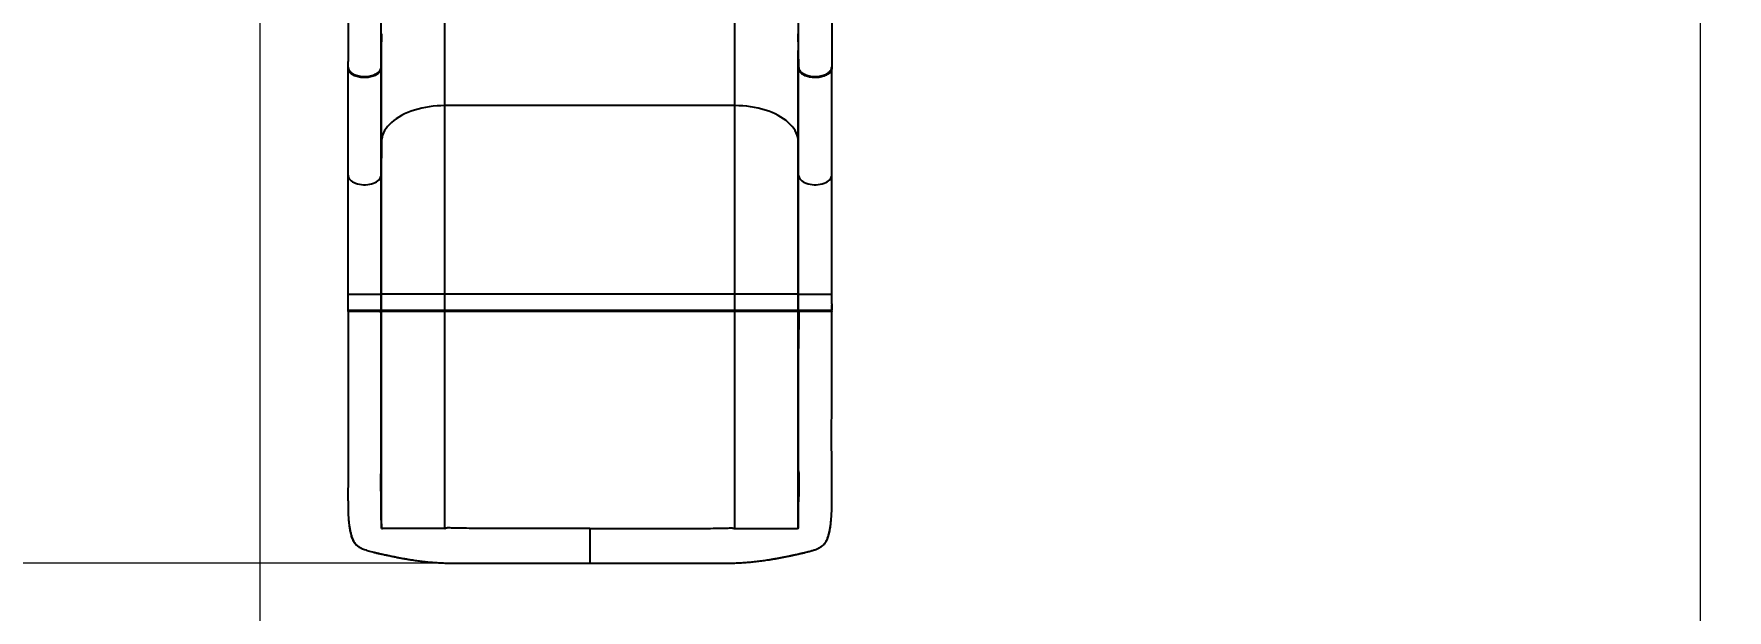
# Model space of a CAD drawing. Header units: millimetres. Extents: x -2996 to 3159, y -4250 to 2544.
# Drawn here: x -756 to 1698, y -1422 to -587 of the extents above; entities that cross this region are included whole.
import ezdxf

# ---------------------------------------------------------------- set-up
doc = ezdxf.new("R2010")
doc.units = ezdxf.units.MM
doc.linetypes.add('HIDDEN', pattern=[1.905, 1.27, -0.635])
for name, color, linetype in [('DIKOM_ОБЪЕКТ', 7, 'Continuous'), ('DIKOM_РАЗМЕР_ЗОНА', 7, 'Continuous'), ('DIKOM_РАЗМЕР_ОБЪЕКТА', 7, 'Continuous')]:
    doc.layers.add(name, color=color, linetype=linetype)
doc.styles.add('style1', font='arialbd.ttf', dxfattribs={"width": 0.8})
doc.dimstyles.new('1-50', dxfattribs={"dimtxt": 300, "dimasz": 200, "dimexe": 100, "dimexo": 0, "dimgap": 100, "dimtad": 1, "dimtoh": 1, "dimtxsty": 'style1', "dimcen": 200, "dimclrd": 7, "dimclre": 7, "dimclrt": 7, "dimadec": 1, "dimazin": 2, "dimtfac": 1, "dimtmove": 0, "dimatfit": 2, "dimfxl": 0, "dimlwd": 25, "dimlwe": 18, "dimarcsym": 0})

# ---------------------------------------------------------------- blocks, each defined once
blk = doc.blocks.new('A$C4cc95459')
for p, q in [((127.5, 821), (127.5, 726.8)), ((175.5, 719), (175.5, 821)), ((268, 663.1), (268, 818.4)), ((688, 663.1), (688, 818.4)), ((780.5, 719), (780.5, 821)), ((828.5, 821), (828.5, 726.8)), ((175.5, 719), (176.5, 767.1)), ((779.5, 767.1), (780.5, 719)), ((176, 610.7), (176, 743.2)), ((780, 610.7), (780, 743.2)), ((127.5, 719), (127.5, 726.8)), ((127.5, 717.5), (127.5, 725.2)), ((127.5, 562.2), (127.5, 717.5)), ((175.5, 720.5), (175.5, 717.5)), ((175.5, 562.2), (175.5, 717.5)), ((780.5, 717.5), (780.5, 720.5)), ((780.5, 562.2), (780.5, 717.5)), ((828.5, 726.8), (828.5, 719)), ((828.5, 725.2), (828.5, 717.5)), ((828.5, 717.5), (828.5, 717.2)), ((828.5, 562.2), (828.5, 717.5)), ((804.5, 703.7), (804.5, 704.4)), ((688, 663.1), (268, 663.1)), ((268, 390.1), (268, 663.1)), ((688, 390.1), (688, 663.1)), ((176, 610.7), (175.5, 562.2)), ((176, 390.1), (176, 610.7)), ((780.5, 562.2), (780, 610.7)), ((780, 390.1), (780, 610.7)), ((127.5, 390.1), (127.5, 562.2)), ((175.5, 390.1), (175.5, 562.2)), ((780.5, 390.1), (780.5, 562.2)), ((828.5, 390.1), (828.5, 562.2)), ((127.5, 390.1), (175.5, 390.1)), ((127.5, 376.1), (127.5, 390.1)), ((127.5, 366.5), (127.5, 376.1)), ((127.5, 374.1), (127.5, 374.2)), ((127.5, 364.7), (127.5, 374.1)), ((176, 390.1), (175.5, 390.1)), ((175.5, 366.5), (175.5, 390.1)), ((176, 366.5), (176, 390.1)), ((268, 390.1), (176, 390.1)), ((268, 366.5), (268, 390.1)), ((688, 390.1), (268, 390.1)), ((780, 390.1), (688, 390.1)), ((688, 366.5), (688, 390.1)), ((780.5, 390.1), (780, 390.1)), ((780, 366.5), (780, 390.1)), ((780.5, 390.1), (828.5, 390.1)), ((780.5, 366.5), (780.5, 390.1)), ((828.5, 376.1), (828.5, 390.1)), ((828.5, 376.1), (828.5, 366.5)), ((828.5, 374.1), (828.5, 374.2)), ((828.5, 364.7), (828.5, 374.1)), ((127.5, 365.6), (127.5, 364.7)), ((127.5, 364.7), (127.5, 350.9)), ((127.8, 365.4), (128.4, 366)), ((174.6, 366), (175.2, 365.4)), ((175, 366), (175.5, 366)), ((175.7, 365.4), (175.1, 366)), ((175.2, 365.4), (175.7, 365.4)), ((175.5, 366.5), (176, 366.5)), ((175.5, 366), (268, 366)), ((175.5, 153.8), (175.5, 364.7)), ((176, 364.7), (175.5, 364.7)), ((175.7, 365.4), (268, 365.4)), ((176, 366.5), (268, 366.5)), ((176, 50.2), (176, 364.7)), ((268, 364.7), (176, 364.7)), ((268, 366.5), (688, 366.5)), ((268, 366), (268, 366.5)), ((268, 366), (688, 366)), ((268, 365.4), (268, 366)), ((268, 365.4), (268, 364.7)), ((268, 365.4), (688, 365.4)), ((268, 50.2), (268, 364.7)), ((688, 364.7), (268, 364.7)), ((688, 366.5), (780, 366.5)), ((688, 366), (688, 366.5)), ((688, 366), (780.5, 366)), ((688, 365.4), (688, 366)), ((688, 365.4), (780.3, 365.4)), ((688, 365.4), (688, 364.7)), ((688, 50.2), (688, 364.7)), ((780, 364.7), (688, 364.7)), ((780, 366.5), (780.5, 366.5)), ((780, 50.2), (780, 364.7)), ((780.5, 364.7), (780, 364.7)), ((780.3, 365.4), (780.9, 366)), ((780.3, 365.4), (780.8, 365.4)), ((780.5, 153.8), (780.5, 364.7)), ((781.4, 366), (780.8, 365.4)), ((828.2, 365.4), (827.6, 366)), ((828.5, 364.7), (828.5, 367.1)), ((828.5, 350.9), (828.5, 364.7)), ((828.5, 350.1), (828.5, 350.9)), ((175.5, 139.5), (175.5, 153.8)), ((780.5, 139.5), (780.5, 153.8)), ((175.5, 134.2), (175.5, 139.5)), ((780.5, 134.2), (780.5, 139.5)), ((176, 50.2), (175.9, 50.7)), ((176, 50.2), (176, 50.2)), ((176, 50.2), (176, 50.2)), ((176, 50.2), (177.3, 50.2)), ((177.3, 50.2), (177.3, 50.2)), ((178.8, 50.2), (177.3, 50.2)), ((196.4, 50.2), (191.7, 50.2)), ((223.5, 50.2), (217.1, 50.2)), ((268, 50.2), (260.8, 50.2)), ((268, 50.2), (268.5, 50.2)), ((269.1, 50.2), (268.5, 50.2)), ((478, 50.2), (333.3, 50.2)), ((478, 50.2), (622.7, 50.2)), ((686.9, 50.2), (687.5, 50.2)), ((688, 50.2), (687.5, 50.2)), ((688, 50.2), (695.2, 50.2)), ((732.5, 50.2), (738.9, 50.2)), ((759.6, 50.2), (764.3, 50.2)), ((777.2, 50.2), (778.7, 50.2)), ((778.7, 50.2), (778.7, 50.2)), ((780, 50.2), (778.7, 50.2)), ((780, 50.2), (780.1, 50.7)), ((780, 50.2), (780, 50.2)), ((780, 50.2), (780, 50.2))]:
    blk.add_line(p, q)
at = {"flags": 128}
for points in [[(268, 663.1), (262.2, 663), (256.5, 662.7), (250.8, 662.2), (245.2, 661.5), (239.7, 660.5), (234.3, 659.4), (229, 658.1), (223.8, 656.6), (218.9, 655), (214.1, 653.1), (209.5, 651.1), (205.2, 648.9), (201.1, 646.6), (197.3, 644.1), (193.8, 641.5), (190.5, 638.8), (187.6, 635.9), (184.9, 633), (182.6, 630), (180.6, 626.9), (179, 623.7), (177.7, 620.5), (176.8, 617.2), (176.2, 614), (176, 610.7)], [(780, 610.7), (779.8, 614), (779.2, 617.2), (778.3, 620.5), (777, 623.7), (775.4, 626.9), (773.4, 630), (771.1, 633), (768.4, 635.9), (765.5, 638.8), (762.2, 641.5), (758.7, 644.1), (754.9, 646.6), (750.8, 648.9), (746.5, 651.1), (741.9, 653.1), (737.1, 655), (732.2, 656.6), (727, 658.1), (721.7, 659.4), (716.3, 660.5), (710.8, 661.5), (705.2, 662.2), (699.5, 662.7), (693.8, 663), (688, 663.1)], [(127.5, 562.2), (127.7, 560.4), (128.3, 558.7), (129.2, 557.1), (130.5, 555.5), (132.1, 554.1), (134, 552.7), (136.2, 551.6), (138.6, 550.5), (141.3, 549.7), (144.1, 549.1), (147, 548.6), (150, 548.4), (153, 548.4), (156, 548.6), (158.9, 549.1), (161.7, 549.7), (164.4, 550.5), (166.8, 551.6), (169, 552.7), (170.9, 554.1), (172.5, 555.5), (173.8, 557.1), (174.7, 558.7), (175.3, 560.4), (175.5, 562.2)], [(780.5, 562.2), (780.7, 560.4), (781.3, 558.7), (782.2, 557.1), (783.5, 555.5), (785.1, 554.1), (787, 552.7), (789.2, 551.6), (791.6, 550.5), (794.3, 549.7), (797.1, 549.1), (800, 548.6), (803, 548.4), (806, 548.4), (809, 548.6), (811.9, 549.1), (814.7, 549.7), (817.4, 550.5), (819.8, 551.6), (822, 552.7), (823.9, 554.1), (825.5, 555.5), (826.8, 557.1), (827.7, 558.7), (828.3, 560.4), (828.5, 562.2)], [(175.7, 67.9), (175.7, 74.1), (175.6, 81.2), (175.6, 88.9), (175.6, 97.3), (175.5, 106.1), (175.5, 115.2), (175.5, 124.6), (175.5, 134.2)], [(780.4, 88.8), (780.4, 88.9), (780.4, 97.3), (780.5, 106.1), (780.5, 115.2), (780.5, 124.6), (780.5, 134.2)], [(780.3, 67.9), (780.3, 74.1), (780.4, 81.2), (780.4, 88.8)], [(175.8, 56.8), (175.8, 59.9), (175.7, 63.6), (175.7, 67.9)], [(780.2, 56.8), (780.2, 59.9), (780.3, 63.6), (780.3, 67.9)]]:
    blk.add_lwpolyline(points, dxfattribs=at)
for centre, radius, start, end in [((128.3, 717.4), 0.753, 127.6571, 178.6952), ((827.7, 717.4), 0.753, 1.3084, 52.3393), ((789, 707.7), 1.44, 148.8789, 178.0694), ((798.1, 704.7), 2.8, 163.6873, 178.9584), ((810.9, 704.7), 2.8, 1.0416, 16.3127), ((175.5, 366.5), 0.5, 270.0365, 359.9635), ((780.5, 366.5), 0.5, 180.0424, 269.961), ((387.3, 58.6), 211.5, 180.4725, 182.1321), ((568.5, 58.6), 211.7, 357.8685, 359.527)]:
    blk.add_arc(centre, radius, start, end)
for points, knots in [([(127.5, 719), (127.6, 717.9), (127.8, 716.2), (129.1, 713.8), (130.8, 711.9), (133.1, 710), (136, 708.4), (139.3, 707), (143.1, 706), (147.2, 705.3), (151.2, 705.1), (154.9, 705.3), (158.5, 705.7), (162.1, 706.5), (165.5, 707.7), (168.6, 709.2), (171.2, 711), (173.3, 713), (174.6, 715.1), (175.4, 717.1), (175.5, 718.3), (175.5, 719)], [0, 0, 0, 0, 0.071265, 0.120518, 0.170999, 0.223926, 0.278387, 0.331313, 0.385774, 0.441932, 0.499934, 0.544978, 0.590956, 0.643881, 0.698343, 0.751269, 0.80573, 0.858657, 0.913118, 0.956153, 1, 1, 1, 1]), ([(175.5, 717.5), (175.5, 716.8), (175.4, 715.5), (174.6, 713.5), (173.2, 711.5), (171.2, 709.5), (168.6, 707.7), (165.5, 706.2), (162, 705), (158.4, 704.2), (154.9, 703.8), (151.5, 703.6), (147.9, 703.8), (144.2, 704.3), (140.5, 705.2), (137, 706.4), (134, 708), (131.5, 709.8), (129.6, 711.7), (128.3, 713.7), (127.6, 715.6), (127.5, 716.9), (127.5, 717.5)], [0, 0, 0, 0, 0.044268, 0.088535, 0.142221, 0.195908, 0.249594, 0.30328, 0.356967, 0.410653, 0.455326, 0.5, 0.544105, 0.597792, 0.651478, 0.705164, 0.75885, 0.812537, 0.866223, 0.913092, 0.959961, 1, 1, 1, 1]), ([(128.2, 715.7), (128.3, 715.3), (128.7, 714.2), (129.8, 712.4), (131.7, 710.4), (134.2, 708.6), (137.2, 707.1), (140.6, 705.9), (144.3, 705), (148, 704.5), (151.5, 704.4), (154.8, 704.5), (158.3, 705), (161.8, 705.7), (165.3, 706.9), (168.4, 708.4), (170.9, 710.1), (173, 712.1), (174.3, 714.2), (174.9, 715.6), (175, 716.3), (175, 716.3)], [0, 0, 0, 0, 0.036242, 0.088004, 0.147292, 0.20658, 0.26587, 0.325159, 0.384452, 0.443743, 0.492457, 0.541792, 0.591128, 0.65042, 0.709712, 0.769005, 0.828298, 0.887587, 0.946878, 0.995773, 1, 1, 1, 1]), ([(780.5, 719), (780.5, 718.3), (780.6, 717.1), (781.4, 715.1), (782.7, 713), (784.7, 711), (787.4, 709.2), (790.4, 707.7), (793.9, 706.5), (797.5, 705.7), (801.1, 705.3), (804.7, 705.1), (808.7, 705.3), (812.8, 706), (816.5, 707), (819.8, 708.3), (822.8, 709.9), (825.1, 711.8), (826.8, 713.8), (828.2, 716.1), (828.4, 717.9), (828.5, 719)], [0, 0, 0, 0, 0.043357, 0.087543, 0.140471, 0.194931, 0.247858, 0.302319, 0.355245, 0.409707, 0.454431, 0.500067, 0.55552, 0.612746, 0.665673, 0.720134, 0.77306, 0.827522, 0.876955, 0.92763, 1, 1, 1, 1]), ([(787.5, 707.7), (787.2, 707.9), (785.9, 708.7), (784.1, 710.1), (782.2, 712.2), (781, 714.4), (780.5, 716.2), (780.5, 717.2), (780.5, 717.5)], [0, 0, 0, 0, 0.0799, 0.287092, 0.500028, 0.715885, 0.938267, 1, 1, 1, 1]), ([(781.2, 715.8), (781.2, 715.5), (781.5, 714.5), (782.5, 712.8), (784.3, 710.8), (786.1, 709.4), (787.4, 708.6), (787.7, 708.4)], [0, 0, 0, 0, 0.0869979, 0.365179, 0.631857, 0.8985377, 1, 1, 1, 1]), ([(813.6, 705.5), (814.5, 705.7), (816.4, 706.2), (819.2, 707.3), (821.9, 708.7), (824.4, 710.5), (826.3, 712.6), (827.4, 714.3), (827.7, 715.3), (827.7, 715.6)], [0, 0, 0, 0, 0.129718, 0.259436, 0.424619, 0.589805, 0.770995, 0.939847, 1, 1, 1, 1]), ([(828.5, 717.2), (828.5, 716.9), (828.4, 716), (827.9, 714.2), (826.6, 711.9), (824.6, 709.8), (822.1, 708), (819.4, 706.6), (816.5, 705.5), (814.6, 705), (813.7, 704.7)], [0, 0, 0, 0, 0.04359, 0.187171, 0.334915, 0.491217, 0.631759, 0.776196, 0.887156, 1, 1, 1, 1]), ([(795.3, 704.7), (794.1, 705.1), (791.7, 705.7), (789.2, 706.8), (787.9, 707.5), (787.5, 707.7)], [0, 0, 0, 0, 0.414362, 0.840214, 1, 1, 1, 1]), ([(787.7, 708.4), (788.1, 708.2), (789.4, 707.5), (791.9, 706.4), (794.2, 705.8), (795.4, 705.5)], [0, 0, 0, 0, 0.159828, 0.574168, 1, 1, 1, 1]), ([(804.5, 703.7), (803.2, 703.7), (800.6, 703.8), (797.5, 704.3), (795.8, 704.6), (795.3, 704.7)], [0, 0, 0, 0, 0.414364, 0.840213, 1, 1, 1, 1]), ([(795.4, 705.5), (795.9, 705.4), (797.5, 705), (800.6, 704.5), (803.2, 704.5), (804.5, 704.4)], [0, 0, 0, 0, 0.159822, 0.574168, 1, 1, 1, 1]), ([(804.5, 704.4), (805, 704.4), (806.8, 704.5), (809.9, 704.7), (812.3, 705.2), (813.6, 705.5)], [0, 0, 0, 0, 0.159824, 0.574169, 1, 1, 1, 1]), ([(813.7, 704.7), (812.5, 704.5), (810, 704), (806.8, 703.7), (805, 703.7), (804.5, 703.7)], [0, 0, 0, 0, 0.414361, 0.84021, 1, 1, 1, 1]), ([(127.5, 366.4), (127.5, 366.3), (127.6, 366.1), (127.8, 366), (128, 366), (128.1, 366), (128.3, 366), (128.7, 366), (129.4, 366), (130.3, 366), (131.5, 366), (133.1, 366), (134.9, 366), (137, 366), (139.2, 366), (141.6, 366), (144.2, 366), (146.8, 366), (149.5, 366), (152.2, 366), (154.9, 366), (157.6, 366), (160.2, 366), (162.7, 366), (165, 366), (167.1, 366), (169.1, 366), (170.8, 366), (172.2, 366), (173.4, 366), (174.2, 366), (174.7, 366), (174.8, 366), (175, 366), (175.3, 366), (175.5, 366.3), (175.5, 366.4), (175.5, 366.5)], [0, 0, 0, 0, 0.0060058, 0.01274, 0.0192538, 0.029626, 0.0476623, 0.0804392, 0.1107542, 0.1421974, 0.1789941, 0.2156441, 0.2522594, 0.2890992, 0.3257432, 0.3622925, 0.3991527, 0.4358673, 0.4724538, 0.5091937, 0.545617, 0.5823771, 0.6191794, 0.6556653, 0.6924054, 0.7291947, 0.7656402, 0.802422, 0.8392203, 0.8757626, 0.9125492, 0.9427081, 0.9743212, 0.9853416, 0.9909546, 0.9964057, 1, 1, 1, 1]), ([(127.5, 366.5), (127.5, 366.5), (127.6, 366.5), (128.4, 366.5), (129.7, 366.5), (131.7, 366.5), (134.3, 366.5), (137.4, 366.5), (140.9, 366.5), (144.5, 366.5), (148.1, 366.5), (151.7, 366.5), (155.8, 366.5), (159.8, 366.5), (163.6, 366.5), (166.9, 366.5), (169.8, 366.5), (172.1, 366.5), (173.9, 366.5), (175.2, 366.5), (175.4, 366.5), (175.5, 366.5)], [0, 0, 0, 0, 0.043036, 0.086882, 0.139808, 0.19427, 0.247196, 0.301657, 0.354583, 0.409044, 0.454088, 0.500065, 0.55587, 0.613484, 0.66641, 0.720871, 0.773797, 0.828258, 0.878178, 0.929378, 1, 1, 1, 1]), ([(127.5, 364.7), (127.5, 364.8), (127.5, 365), (127.7, 365.3), (127.8, 365.3), (127.8, 365.4)], [0, 0, 0, 0, 0.499456, 0.929558, 1, 1, 1, 1]), ([(175.3, 364.7), (175.2, 364.7), (175.1, 364.7), (174.2, 364.7), (172.5, 364.7), (170.3, 364.7), (167.4, 364.7), (164.2, 364.7), (160.5, 364.7), (156.7, 364.7), (152.7, 364.7), (149.6, 364.7), (146.4, 364.7), (143.3, 364.7), (139.7, 364.7), (136.3, 364.6), (133.4, 364.6), (131, 364.6), (129.1, 364.6), (127.9, 364.6), (127.5, 364.6), (127.5, 364.7), (127.5, 364.7)], [0, 0, 0, 0, 0.016395, 0.073004, 0.128082, 0.184766, 0.239988, 0.296829, 0.352067, 0.408914, 0.462464, 0.517469, 0.538529, 0.593407, 0.649862, 0.704679, 0.761074, 0.815865, 0.872236, 0.927024, 0.983406, 1, 1, 1, 1]), ([(127.5, 356.3), (127.5, 355.7), (127.5, 354.5), (127.5, 352.4), (127.5, 350.8), (127.5, 350.1)], [0, 0, 0, 0, 0.300344, 0.645142, 1, 1, 1, 1]), ([(127.5, 350.1), (127.5, 342), (127.5, 328.4), (127.5, 304), (127.5, 282.3), (127.5, 263.6), (127.6, 234.2), (127.7, 199.4), (127.7, 161.9), (127.5, 143.1), (127.5, 132.3), (127.6, 125.2), (127.6, 120.9), (127.6, 119.3)], [0, 0, 0, 0, 0.104544, 0.177409, 0.316418, 0.385926, 0.420679, 0.698629, 0.837555, 0.907692, 0.942931, 0.978131, 1, 1, 1, 1]), ([(127.8, 365.4), (127.8, 365.4), (127.8, 365.4), (127.8, 365.3), (128.2, 365.3), (129.4, 365.3), (131.2, 365.3), (133.6, 365.3), (136.5, 365.4), (139.8, 365.4), (143.4, 365.4), (146.5, 365.4), (149.6, 365.4), (152.7, 365.4), (156.6, 365.4), (160.4, 365.4), (164, 365.4), (167.2, 365.4), (170, 365.4), (172.3, 365.4), (173.9, 365.4), (175, 365.4), (175.1, 365.4), (175.2, 365.4)], [0, 0, 0, 0, 0.000001, 0.015999, 0.069406, 0.122809, 0.176215, 0.229624, 0.283057, 0.336497, 0.39, 0.443507, 0.463754, 0.515931, 0.568111, 0.621985, 0.675859, 0.729717, 0.783572, 0.83728, 0.890983, 0.945492, 1, 1, 1, 1]), ([(175.5, 366.5), (175.5, 366.5), (175.5, 366.4), (175.4, 366.2), (175.3, 366.1), (175.2, 366), (175.1, 366), (175, 366), (175, 366)], [0, 0, 0, 0, 0.1963647, 0.3925766, 0.5889149, 0.7853056, 0.9816427, 1, 1, 1, 1]), ([(175.2, 365.4), (175.3, 365.3), (175.3, 365.2), (175.4, 365.1), (175.5, 364.9), (175.5, 364.7), (175.5, 364.7)], [0, 0, 0, 0, 0.249952, 0.499895, 0.749944, 1, 1, 1, 1]), ([(175.5, 311.1), (175.5, 318.1), (175.5, 335.9), (175.4, 353.8), (175.3, 364.7)], [0, 0, 0, 0, 0.392705, 1, 1, 1, 1]), ([(175.5, 364.7), (175.5, 364.7), (175.5, 364.7), (175.5, 364.7), (175.4, 364.7), (175.3, 364.7)], [0, 0, 0, 0, 0.00002, 0.045686, 1, 1, 1, 1]), ([(175.7, 365.4), (175.8, 365.3), (175.8, 365.2), (175.9, 365.1), (176, 364.9), (176, 364.7), (176, 364.7)], [0, 0, 0, 0, 0.249988, 0.499967, 0.750054, 1, 1, 1, 1]), ([(780.3, 365.4), (780.2, 365.3), (780.2, 365.2), (780.1, 365.1), (780, 364.9), (780, 364.7), (780, 364.7)], [0, 0, 0, 0, 0.250003, 0.499992, 0.750059, 1, 1, 1, 1]), ([(780.5, 366.4), (780.5, 366.4), (780.5, 366.3), (780.7, 366.1), (780.9, 366), (781, 366), (781.1, 366), (781.3, 366), (781.5, 366), (782, 366), (782.8, 366), (783.9, 366), (785.4, 366), (787.1, 366), (789.1, 366), (791.2, 366), (793.5, 366), (796, 366), (798.6, 366), (801.3, 366), (804, 366), (806.7, 366), (809.4, 366), (812.1, 366), (814.6, 366), (817, 366), (819.2, 366), (821.2, 366), (823, 366), (824.6, 366), (825.9, 366), (826.8, 366), (827.5, 366), (827.8, 366), (827.9, 366), (828.2, 366), (828.4, 366.2), (828.5, 366.4), (828.5, 366.5)], [0, 0, 0, 0, 0.002633, 0.007947, 0.012768, 0.017776, 0.025894, 0.040483, 0.070067, 0.098564, 0.126989, 0.163809, 0.200394, 0.236885, 0.273742, 0.310321, 0.346787, 0.38363, 0.420125, 0.456638, 0.493498, 0.530166, 0.566747, 0.603449, 0.639905, 0.676679, 0.713374, 0.749912, 0.786702, 0.823355, 0.859955, 0.896737, 0.927799, 0.960517, 0.977738, 0.987017, 0.993896, 1, 1, 1, 1]), ([(781, 366), (781, 366), (780.9, 366), (780.7, 366.1), (780.6, 366.2), (780.5, 366.3), (780.5, 366.5), (780.5, 366.5)], [0, 0, 0, 0, 0.151654, 0.351994, 0.560153, 0.776238, 1, 1, 1, 1]), ([(780.5, 366.5), (780.6, 366.5), (780.8, 366.5), (782.1, 366.5), (783.8, 366.5), (786.2, 366.5), (789.1, 366.5), (792.4, 366.5), (796.1, 366.5), (800.2, 366.5), (804.2, 366.5), (807.9, 366.5), (811.4, 366.5), (815, 366.5), (818.5, 366.5), (821.6, 366.5), (824.2, 366.5), (826.3, 366.5), (827.6, 366.5), (828.4, 366.5), (828.5, 366.5), (828.5, 366.5)], [0, 0, 0, 0, 0.070607, 0.120645, 0.171973, 0.2249, 0.279361, 0.332287, 0.386748, 0.442442, 0.499935, 0.544659, 0.590295, 0.643221, 0.697682, 0.750608, 0.805069, 0.857996, 0.912457, 0.955814, 1, 1, 1, 1]), ([(780.5, 364.7), (780.5, 364.7), (780.5, 364.9), (780.6, 365.1), (780.7, 365.2), (780.7, 365.3), (780.8, 365.4)], [0, 0, 0, 0, 0.250055, 0.500091, 0.750049, 1, 1, 1, 1]), ([(780.7, 364.7), (780.6, 353.8), (780.5, 335.9), (780.5, 318.1), (780.5, 311.1)], [0, 0, 0, 0, 0.607295, 1, 1, 1, 1]), ([(828.5, 364.7), (828.5, 364.6), (828.4, 364.6), (827.5, 364.6), (826, 364.6), (823.8, 364.6), (821, 364.6), (817.9, 364.7), (814.3, 364.7), (810.7, 364.7), (807.1, 364.7), (803.3, 364.7), (799.4, 364.7), (795.5, 364.7), (791.9, 364.7), (788.6, 364.7), (785.8, 364.7), (783.5, 364.7), (781.8, 364.7), (780.7, 364.7), (780.5, 364.7), (780.5, 364.7), (780.5, 364.7)], [0, 0, 0, 0, 0.046575, 0.094194, 0.1498, 0.207228, 0.259799, 0.313896, 0.366538, 0.420694, 0.463764, 0.515229, 0.568099, 0.621191, 0.675827, 0.728908, 0.783534, 0.836476, 0.890951, 0.944667, 0.999999, 1, 1, 1, 1]), ([(780.8, 365.4), (780.8, 365.4), (780.8, 365.4), (781, 365.4), (782.1, 365.4), (783.7, 365.4), (786, 365.4), (788.8, 365.4), (792, 365.4), (795.6, 365.4), (799.4, 365.4), (803.3, 365.4), (807, 365.4), (810.6, 365.4), (814.2, 365.4), (817.7, 365.4), (820.8, 365.3), (823.5, 365.3), (825.7, 365.3), (827.3, 365.3), (828.1, 365.3), (828.2, 365.4), (828.2, 365.4), (828.2, 365.4)], [0, 0, 0, 0, 0.001757, 0.055391, 0.109024, 0.162728, 0.216437, 0.270291, 0.324151, 0.378024, 0.431899, 0.48408, 0.536258, 0.57934, 0.632739, 0.686139, 0.739462, 0.792783, 0.849284, 0.905781, 0.95289, 0.999999, 1, 1, 1, 1]), ([(828.2, 365.4), (828.3, 365.3), (828.5, 365.1), (828.5, 364.8), (828.5, 364.7), (828.5, 364.7)], [0, 0, 0, 0, 0.4993547, 0.9295609, 1, 1, 1, 1]), ([(828.4, 121.5), (828.4, 122.4), (828.4, 125.9), (828.5, 132.2), (828.5, 143), (828.3, 161.9), (828.3, 199.4), (828.4, 234.2), (828.5, 263.6), (828.5, 282.3), (828.6, 309.1), (828.5, 333.5), (828.5, 347.1), (828.5, 350.1)], [0, 0, 0, 0, 0.0123018, 0.0475875, 0.0829101, 0.1542542, 0.2945381, 0.5752066, 0.6102997, 0.6804879, 0.8208561, 0.9612153, 1, 1, 1, 1]), ([(175.6, 88.8), (175.6, 89), (175.6, 90.8), (175.5, 94.7), (175.4, 100.1), (175.3, 105.3), (175.2, 110.1), (175.1, 114.4), (175, 118), (175, 121), (175, 123.4), (175.1, 126), (175.3, 129.2), (175.5, 132.2), (175.5, 133.7), (175.5, 134.2)], [0, 0, 0, 0, 0.016897, 0.159247, 0.289059, 0.405647, 0.508363, 0.596681, 0.670256, 0.728967, 0.773035, 0.810415, 0.885437, 0.962753, 1, 1, 1, 1]), ([(780.5, 134.1), (780.5, 133.7), (780.5, 132.1), (780.7, 129.2), (780.9, 126), (781, 123.4), (781, 121), (781, 118), (780.9, 114.4), (780.8, 110.1), (780.7, 105.3), (780.6, 100.1), (780.5, 94.7), (780.4, 90.8), (780.4, 89), (780.4, 88.8)], [0, 0, 0, 0, 0.036424, 0.113807, 0.188892, 0.226305, 0.27041, 0.329171, 0.402809, 0.491203, 0.594006, 0.710694, 0.840617, 0.983089, 1, 1, 1, 1]), ([(127.6, 120.2), (127.6, 119.2), (127.6, 116.6), (127.5, 112.6), (127.5, 108.3), (127.4, 104.4), (127.4, 100.4), (127.4, 96.2), (127.4, 92.6), (127.4, 90.6), (127.5, 89.9)], [0, 0, 0, 0, 0.091836, 0.233466, 0.360587, 0.476086, 0.604356, 0.750865, 0.91552, 1, 1, 1, 1]), ([(828.5, 81.3), (828.5, 81.5), (828.6, 82.5), (828.6, 84.6), (828.6, 87.6), (828.6, 91.2), (828.6, 95.1), (828.6, 99.8), (828.5, 105.1), (828.5, 110.9), (828.5, 116.4), (828.4, 119.9), (828.4, 121.4), (828.4, 121.5)], [0, 0, 0, 0, 0.035357, 0.117378, 0.206195, 0.302117, 0.403857, 0.505211, 0.638638, 0.770189, 0.90003, 0.996501, 1, 1, 1, 1]), ([(127.5, 89.9), (127.5, 87.6), (127.5, 82.5), (127.6, 75), (128, 67.3), (128.5, 60.9), (128.9, 57.4), (129.1, 56)], [0, 0, 0, 0, 0.174596, 0.395812, 0.623917, 0.852027, 1, 1, 1, 1]), ([(826.9, 56), (827, 57.2), (827.5, 60.7), (828, 67.1), (828.4, 74.2), (828.4, 79.2), (828.5, 81.3)], [0, 0, 0, 0, 0.175346, 0.478569, 0.781785, 1, 1, 1, 1]), ([(129, 56.2), (129, 56.2), (129.2, 54.9), (129.5, 52.6), (130, 49.1), (130.6, 45.7), (131.4, 42.4), (132.3, 39.2), (133.3, 36.2), (134.6, 33.4), (136, 30.9), (137.6, 28.7), (139.3, 26.8), (141.2, 25.2), (142.5, 24.3), (143, 24)], [0, 0, 0, 0, 0.002738, 0.074865, 0.154589, 0.237344, 0.323377, 0.412605, 0.504506, 0.597854, 0.690162, 0.770009, 0.854211, 0.939319, 1, 1, 1, 1]), ([(129.1, 56), (129.2, 55.2), (129.6, 52.1), (130.4, 47.4), (131.7, 42.1), (133.1, 37.5), (134.6, 33.7), (136.4, 30.5), (138.3, 28), (140.6, 25.7), (143.3, 23.6), (145.6, 22.4), (146.9, 21.8)], [0, 0, 0, 0, 0.042835, 0.158773, 0.271537, 0.384857, 0.498036, 0.594126, 0.690219, 0.787387, 0.884556, 1, 1, 1, 1]), ([(191.7, 50.2), (189.8, 50.2), (186.1, 50.2), (181.7, 50.2), (179.8, 50.2), (178.8, 50.2)], [0, 0, 0, 0, 0.333333, 0.666666, 1, 1, 1, 1]), ([(217.1, 50.2), (214.5, 50.2), (209.5, 50.2), (202.5, 50.2), (198.5, 50.2), (196.4, 50.2)], [0, 0, 0, 0, 0.333333, 0.666666, 1, 1, 1, 1]), ([(247.3, 50.2), (244.5, 50.2), (239, 50.2), (231, 50.2), (226, 50.2), (223.5, 50.2)], [0, 0, 0, 0, 0.333332, 0.666668, 1, 1, 1, 1]), ([(260.8, 50.2), (260.3, 50.2), (259.1, 50.2), (257, 50.2), (254.4, 50.2), (251.8, 50.2), (249.4, 50.2), (247.9, 50.2), (247.3, 50.2)], [0, 0, 0, 0, 0.107582, 0.263994, 0.469268, 0.678876, 0.849592, 1, 1, 1, 1]), ([(333.3, 50.2), (325.9, 50.3), (308, 50.6), (287.4, 50.5), (273.8, 51.2), (270.4, 51), (269.5, 50.7), (269.2, 50.5), (269.1, 50.4), (269.1, 50.2), (269.1, 50.2)], [0, 0, 0, 0, 0.344556, 0.831608, 0.953449, 0.979904, 0.991803, 0.994504, 0.99662, 1, 1, 1, 1]), ([(478, 50.2), (478, 47.4), (478, 43.2), (478, 37.7), (478, 32.3), (478, 27.2), (478, 22.3), (478, 17.8), (478, 13.7), (478, 10.1), (478, 7), (478, 4.4), (478, 2.4), (478, 1.2), (478, 0.3), (478, 0.2), (478, 0.2)], [0, 0, 0, 0, 0.1058117, 0.1603024, 0.2147923, 0.3206052, 0.3750965, 0.4295872, 0.5353632, 0.589833, 0.6443028, 0.7500909, 0.8045676, 0.8590446, 0.9290896, 1, 1, 1, 1]), ([(622.7, 50.2), (630.1, 50.3), (648, 50.6), (668.6, 50.5), (682.2, 51.2), (685.6, 51), (686.5, 50.7), (686.8, 50.5), (686.9, 50.4), (686.9, 50.2), (686.9, 50.2)], [0, 0, 0, 0, 0.344555, 0.831608, 0.953449, 0.979904, 0.991803, 0.994504, 0.99662, 1, 1, 1, 1]), ([(695.2, 50.2), (695.7, 50.2), (696.9, 50.2), (699, 50.2), (701.6, 50.2), (704.2, 50.2), (706.6, 50.2), (708.1, 50.2), (708.7, 50.2)], [0, 0, 0, 0, 0.107584, 0.263996, 0.46927, 0.678878, 0.849594, 1, 1, 1, 1]), ([(708.7, 50.2), (711.5, 50.2), (717, 50.2), (725, 50.2), (730, 50.2), (732.5, 50.2)], [0, 0, 0, 0, 0.333334, 0.666667, 1, 1, 1, 1]), ([(738.9, 50.2), (741.5, 50.2), (746.5, 50.2), (753.5, 50.2), (757.5, 50.2), (759.6, 50.2)], [0, 0, 0, 0, 0.333333, 0.666667, 1, 1, 1, 1]), ([(764.3, 50.2), (766.2, 50.2), (769.9, 50.2), (774.3, 50.2), (776.2, 50.2), (777.2, 50.2)], [0, 0, 0, 0, 0.333333, 0.666666, 1, 1, 1, 1]), ([(810.5, 22.5), (811.3, 22.9), (813.1, 23.9), (815.4, 25.7), (817.7, 27.9), (819.6, 30.5), (821.4, 33.7), (822.9, 37.5), (824.3, 42.1), (825.5, 47.4), (826.4, 52), (826.8, 55.1), (826.9, 56)], [0, 0, 0, 0, 0.074984, 0.175524, 0.276062, 0.377691, 0.479316, 0.597711, 0.715679, 0.834214, 0.952157, 1, 1, 1, 1]), ([(813, 24), (813.3, 24.1), (814.4, 24.8), (816, 26.2), (818, 28.2), (819.7, 30.4), (821.1, 32.7), (822.3, 35.3), (823.5, 38.3), (824.4, 41.5), (825.2, 44.9), (825.9, 48.5), (826.5, 52.3), (826.8, 54.9), (827, 56.2)], [0, 0, 0, 0, 0.025911, 0.118696, 0.207538, 0.293501, 0.37797, 0.466292, 0.558194, 0.651458, 0.743591, 0.832997, 0.918981, 1, 1, 1, 1]), ([(143.3, 23.7), (143.4, 23.6), (144.4, 23), (145.4, 22.4), (146.5, 21.9), (146.6, 21.9)], [0, 0, 0, 0, 0.123308, 0.90983, 1, 1, 1, 1]), ([(146.9, 21.8), (147.4, 21.5), (149.7, 20.3), (154.9, 18.6), (159.9, 17.1), (163, 16.4), (163.1, 16.4)], [0, 0, 0, 0, 0.127355, 0.549476, 0.983633, 1, 1, 1, 1]), ([(162.8, 16.4), (163.1, 16.3), (164.9, 15.8), (168.2, 15), (172.9, 14), (177.9, 12.9), (183.1, 11.8), (188.3, 10.7), (193.6, 9.6), (198.8, 8.5), (204.2, 7.5), (209.4, 6.6), (214.5, 5.7), (218.2, 5.1), (220.4, 4.8), (220.8, 4.7)], [0, 0, 0, 0, 0.023221, 0.118468, 0.214448, 0.310988, 0.407863, 0.504794, 0.588117, 0.676114, 0.760564, 0.8414, 0.911433, 0.985889, 1, 1, 1, 1]), ([(163.1, 16.4), (165.9, 15.7), (170.8, 14.5), (178.8, 12.8), (186.4, 11.1), (194.3, 9.5), (202.6, 7.8), (211.5, 6.2), (217.9, 5.2), (221.1, 4.7)], [0, 0, 0, 0, 0.179302, 0.320211, 0.4615, 0.594943, 0.728359, 0.86475, 1, 1, 1, 1]), ([(221.1, 4.7), (221.2, 4.7), (223.6, 4.3), (228.8, 3.6), (236.7, 2.6), (245, 1.7), (253.9, 0.9), (263.1, 0.4), (270, 0.2), (273.7, 0.2), (274.3, 0.2)], [0, 0, 0, 0, 0.0016314, 0.1555878, 0.3095056, 0.469022, 0.6285091, 0.7988109, 0.9695895, 1, 1, 1, 1]), ([(274.3, 0.1), (274.8, 0.1), (275.8, 0.1), (277.8, 0.1), (280.4, 0.1), (283.7, 0), (288, 0), (293.1, 0), (298.8, -0.1), (304.1, -0.1), (308.6, -0.1), (311.8, -0.1), (314, 0), (315.4, 0), (316.8, 0), (318.5, 0.1), (320.6, 0.1), (323.3, 0.1), (326.7, 0.1), (331, 0.2), (335.8, 0.2), (341.1, 0.3), (346.7, 0.3), (352.2, 0.3), (357.1, 0.3), (361.5, 0.2), (365.1, 0.2), (367.8, 0.1), (369.2, 0.2), (369.8, 0.2)], [0, 0, 0, 0, 0.01864, 0.037006, 0.063972, 0.098029, 0.139231, 0.19643, 0.25578, 0.31423, 0.360102, 0.394053, 0.414646, 0.427589, 0.441977, 0.459776, 0.481048, 0.505819, 0.543231, 0.586588, 0.635931, 0.691346, 0.751469, 0.807711, 0.85889, 0.905389, 0.94776, 0.977223, 1, 1, 1, 1]), ([(315.6, 0), (327.8, 0), (354, 0.1), (408.2, 0.3), (450.1, 0.2), (478, 0.2)], [0, 0, 0, 0, 0.22624, 0.484163, 1, 1, 1, 1]), ([(476.3, 0.2), (476.4, 0.2), (477, 0.2), (477.5, 0.3), (478, 0.5)], [0, 0, 0, 0, 0.1686959, 1, 1, 1, 1]), ([(478, 0.5), (478.5, 0.3), (479, 0.2), (479.6, 0.2), (479.7, 0.2)], [0, 0, 0, 0, 0.8313041, 1, 1, 1, 1]), ([(478, 0.2), (505.9, 0.2), (542, 0.3), (578.1, 0.2), (586.2, 0.1)], [0, 0, 0, 0, 0.773958, 1, 1, 1, 1]), ([(586.2, 0.2), (586.8, 0.2), (588.2, 0.1), (590.9, 0.2), (594.5, 0.2), (598.9, 0.3), (604.2, 0.3), (610.4, 0.3), (617, 0.3), (623.1, 0.2), (628.4, 0.2), (633.1, 0.1), (637, 0.1), (639.9, 0), (641.8, 0), (643.7, 0), (646.3, -0.1), (649.9, -0.1), (654.3, -0.1), (659.6, 0), (665.3, 0), (670.1, 0), (673.7, 0), (676.2, 0.1), (678.4, 0.1), (680.2, 0.1), (681.2, 0.1), (681.7, 0.1)], [0, 0, 0, 0, 0.022778, 0.052241, 0.094612, 0.141111, 0.192291, 0.260403, 0.331553, 0.394393, 0.44857, 0.494177, 0.539193, 0.571036, 0.583303, 0.602109, 0.629564, 0.665933, 0.711583, 0.767068, 0.829796, 0.884653, 0.915506, 0.941526, 0.962967, 0.981333, 1, 1, 1, 1]), ([(681.7, 0.2), (682.3, 0.2), (686, 0.2), (692.8, 0.4), (702, 0.9), (710.6, 1.7), (718.9, 2.5), (727, 3.5), (732.2, 4.3), (734.8, 4.7)], [0, 0, 0, 0, 0.029659, 0.201105, 0.372071, 0.526004, 0.679962, 0.839959, 1, 1, 1, 1]), ([(734.8, 4.7), (737.9, 5.2), (744.3, 6.2), (753.1, 7.8), (761.5, 9.4), (769.5, 11.1), (777.2, 12.8), (785.1, 14.5), (792.4, 16.2), (796.6, 17.4), (798.4, 17.9)], [0, 0, 0, 0, 0.1177166, 0.2354799, 0.3562939, 0.4771346, 0.6017284, 0.7266718, 0.8869642, 1, 1, 1, 1]), ([(734.8, 4.6), (734.9, 4.7), (736.7, 4.9), (740.1, 5.5), (745.1, 6.3), (750, 7.2), (755, 8.1), (759.9, 9.1), (764.9, 10.1), (769.9, 11.1), (775, 12.2), (780, 13.3), (784.9, 14.4), (789.4, 15.4), (792, 16.1), (793.3, 16.4)], [0, 0, 0, 0, 0.005174, 0.073692, 0.144205, 0.216659, 0.292976, 0.371929, 0.454185, 0.540299, 0.62982, 0.726105, 0.822383, 0.918306, 1, 1, 1, 1]), ([(793.3, 16.4), (793.5, 16.5), (795.1, 16.9), (796.9, 17.4), (798.4, 17.8), (798.7, 17.9)], [0, 0, 0, 0, 0.106959, 0.848668, 1, 1, 1, 1]), ([(798.4, 17.9), (799.2, 18.1), (801.7, 18.7), (805.3, 20), (808.6, 21.3), (810.1, 22.3), (810.5, 22.5)], [0, 0, 0, 0, 0.15377, 0.511112, 0.868784, 1, 1, 1, 1]), ([(810.9, 22.6), (810.9, 22.7), (811.5, 22.9), (811.9, 23.2), (812.3, 23.5)], [0, 0, 0, 0, 0.181754, 1, 1, 1, 1])]:
    blk.add_open_spline(points, degree=3, knots=knots)
blk = doc.blocks.new('*D1')
at = {"layer": 'Defpoints', "color": 0, "linetype": 'Continuous', "transparency": 16777216}
for p in [(-428.1, 333.6), (1658.7, -106.2), (1658.7, -1914.8)]:
    blk.add_point(p, dxfattribs=at)
at = {"layer": 'DIKOM_РАЗМЕР_ОБЪЕКТА', "color": 7, "linetype": 'Continuous', "lineweight": 18, "transparency": 16777216}
for p, q in [((-428.1, 333.6), (-428.1, -2014.8)), ((1658.7, -106.2), (1658.7, -2014.8))]:
    blk.add_line(p, q, dxfattribs=at)
at = {"layer": 'DIKOM_РАЗМЕР_ОБЪЕКТА', "color": 7, "linetype": 'Continuous', "lineweight": 25, "transparency": 16777216}
blk.add_line((-28.1, -1914.8), (1258.7, -1914.8), dxfattribs=at)
at = {"layer": 'DIKOM_РАЗМЕР_ОБЪЕКТА', "color": 7, "linetype": 'Continuous', "transparency": 16777216}
for points in [[(-28.1, -1848.2), (-28.1, -1981.5), (-428.1, -1914.8)], [(1258.7, -1848.2), (1258.7, -1981.5), (1658.7, -1914.8)]]:
    blk.add_solid(points, dxfattribs=at)
at = {"layer": 'DIKOM_РАЗМЕР_ОБЪЕКТА', "color": 7, "linetype": 'Continuous', "lineweight": 15, "transparency": 16777216, "insert": (686.9, -1681.7), "char_height": 300, "attachment_point": 5, "style": 'style1'}
blk.add_mtext('{\\fArial|b0|i0|c204|p34;2090}', dxfattribs=at)
blk = doc.blocks.new('*D2')
at = {"layer": 'Defpoints', "color": 0, "linetype": 'Continuous', "transparency": 16777216}
for p in [(-952.3, 1043.8), (711.5, 1043.8), (66.4, -1353.4)]:
    blk.add_point(p, dxfattribs=at)
at = {"layer": 'DIKOM_РАЗМЕР_ОБЪЕКТА', "color": 7, "linetype": 'Continuous', "lineweight": 18, "transparency": 16777216}
for p, q in [((711.5, 1043.8), (-1052.3, 1043.8)), ((66.4, -1353.4), (-1052.3, -1353.4))]:
    blk.add_line(p, q, dxfattribs=at)
at = {"layer": 'DIKOM_РАЗМЕР_ОБЪЕКТА', "color": 7, "linetype": 'Continuous', "lineweight": 25, "transparency": 16777216}
blk.add_line((-952.3, -953.4), (-952.3, 643.8), dxfattribs=at)
at = {"layer": 'DIKOM_РАЗМЕР_ОБЪЕКТА', "color": 7, "linetype": 'Continuous', "transparency": 16777216}
for points in [[(-1019, 643.8), (-885.7, 643.8), (-952.3, 1043.8)], [(-1019, -953.4), (-885.7, -953.4), (-952.3, -1353.4)]]:
    blk.add_solid(points, dxfattribs=at)
at = {"layer": 'DIKOM_РАЗМЕР_ОБЪЕКТА', "color": 7, "linetype": 'Continuous', "lineweight": 15, "transparency": 16777216, "insert": (-1185.5, -117.3), "char_height": 300, "attachment_point": 5, "rotation": 90, "style": 'style1'}
blk.add_mtext('{\\fArial|b0|i0|c204|p34;2400}', dxfattribs=at)
blk = doc.blocks.new('*D3')
at = {"layer": 'Defpoints', "color": 0, "transparency": 16777216}
for p in [(-1928.1, 309.1), (3158.7, 309.1), (3158.7, -4150.1)]:
    blk.add_point(p, dxfattribs=at)
at = {"layer": 'DIKOM_РАЗМЕР_ЗОНА', "color": 7, "lineweight": 18, "transparency": 16777216}
for p, q in [((-1928.1, 309.1), (-1928.1, -4250.1)), ((3158.7, 309.1), (3158.7, -4250.1))]:
    blk.add_line(p, q, dxfattribs=at)
at = {"layer": 'DIKOM_РАЗМЕР_ЗОНА', "color": 7, "lineweight": 25, "transparency": 16777216}
blk.add_line((-1728.1, -4150.1), (2958.7, -4150.1), dxfattribs=at)
at = {"layer": 'DIKOM_РАЗМЕР_ЗОНА', "color": 7, "transparency": 16777216}
for points in [[(-1728.1, -4116.8), (-1728.1, -4183.4), (-1928.1, -4150.1)], [(2958.7, -4116.8), (2958.7, -4183.4), (3158.7, -4150.1)]]:
    blk.add_solid(points, dxfattribs=at)
at = {"layer": 'DIKOM_РАЗМЕР_ЗОНА', "color": 7, "transparency": 16777216, "insert": (786, -3896.9), "char_height": 300, "attachment_point": 5, "style": 'style1'}
blk.add_mtext('{\\fArial|b0|i0|c204|p34;5090}', dxfattribs=at)
blk = doc.blocks.new('*D4')
at = {"layer": 'Defpoints', "color": 0, "transparency": 16777216}
for p in [(-2546.5, 2543.8), (-428.1, 2543.8), (-75.6, -3353.4)]:
    blk.add_point(p, dxfattribs=at)
at = {"layer": 'DIKOM_РАЗМЕР_ЗОНА', "color": 7, "lineweight": 18, "transparency": 16777216}
for p, q in [((-428.1, 2543.8), (-2646.5, 2543.8)), ((-75.6, -3353.4), (-2646.5, -3353.4))]:
    blk.add_line(p, q, dxfattribs=at)
at = {"layer": 'DIKOM_РАЗМЕР_ЗОНА', "color": 7, "lineweight": 25, "transparency": 16777216}
blk.add_line((-2546.5, -3153.4), (-2546.5, 2343.8), dxfattribs=at)
at = {"layer": 'DIKOM_РАЗМЕР_ЗОНА', "color": 7, "transparency": 16777216}
for points in [[(-2579.8, 2343.8), (-2513.1, 2343.8), (-2546.5, 2543.8)], [(-2579.8, -3153.4), (-2513.1, -3153.4), (-2546.5, -3353.4)]]:
    blk.add_solid(points, dxfattribs=at)
at = {"layer": 'DIKOM_РАЗМЕР_ЗОНА', "color": 7, "transparency": 16777216, "insert": (-2799.6, -336.8), "char_height": 300, "attachment_point": 5, "rotation": 90, "style": 'style1'}
blk.add_mtext('{\\fArial|b0|i0|c204|p34;5900}', dxfattribs=at)

msp = doc.modelspace()

# ---------------------------------------------------------------- block references
at = {"layer": 'DIKOM_ОБЪЕКТ', "color": 7, "linetype": 'HIDDEN', "lineweight": 15}
msp.add_blockref('A$C4cc95459', (-428.057, -1353.585), dxfattribs=at)

# ---------------------------------------------------------------- dimensions: what is measured, and where the dimension line sits
at = {"layer": 'DIKOM_РАЗМЕР_ЗОНА', "color": 3}
dim = msp.add_linear_dim(base=(-2546.462, 2543.831), p1=(-75.557, -3353.388), p2=(-428.057, 2543.831), angle=90, text='{\\fArial|b0|i0|c204|p34;5900}', dimstyle='1-50', dxfattribs=at)
dim.commit()
dim.dimension.update_dxf_attribs({"geometry": '*D4', "text_midpoint": (-2546.462, -336.837), "dimtype": 160})
dim = msp.add_linear_dim(base=(3158.716, -4150.102), p1=(-1928.057, 309.066), p2=(3158.716, 309.066), text='{\\fArial|b0|i0|c204|p34;5090}', dimstyle='1-50', dxfattribs=at)
dim.commit()
dim.dimension.update_dxf_attribs({"geometry": '*D3', "text_midpoint": (785.985, -4150.102), "dimtype": 160})
at = {"layer": 'DIKOM_РАЗМЕР_ОБЪЕКТА', "color": 7, "linetype": 'Continuous', "lineweight": 15}
dim = msp.add_linear_dim(base=(-952.332, 1043.833), p1=(66.361, -1353.388), p2=(711.458, 1043.833), angle=90, text='{\\fArial|b0|i0|c204|p34;2400}', dimstyle='1-50', override={"dimasz": 400, "dimgap": 80}, dxfattribs=at)
dim.commit()
dim.dimension.update_dxf_attribs({"geometry": '*D2', "text_midpoint": (-952.332, -117.301), "dimtype": 160})
dim = msp.add_linear_dim(base=(1658.716, -1914.835), p1=(-428.057, 333.562), p2=(1658.716, -106.167), text='{\\fArial|b0|i0|c204|p34;2090}', dimstyle='1-50', override={"dimasz": 400, "dimgap": 80}, dxfattribs=at)
dim.commit()
dim.dimension.update_dxf_attribs({"geometry": '*D1', "text_midpoint": (686.943, -1914.835), "dimtype": 160})

doc.saveas('drawing.dxf')
